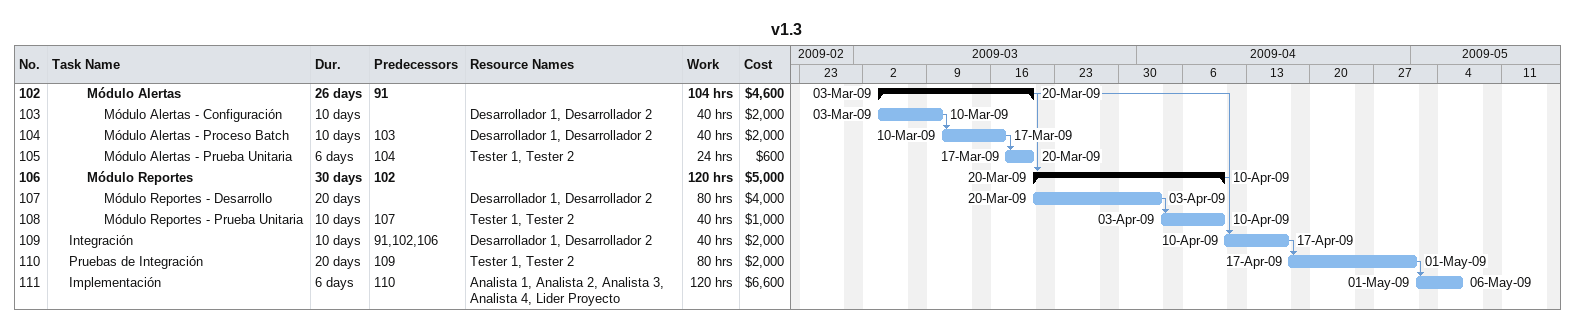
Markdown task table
v1.3

| ID | Level | Task | Duration | Start | Finish | Predecessors | Resources | Work (h) | Cost ($) |
|---|---|---|---|---|---|---|---|---|---|
| 102 | 3 | **Módulo Alertas** | 26d | 2009-03-03 | 2009-03-20 | 91 |  | 104 | 4600 |
| 103 | 4 | Módulo Alertas - Configuración | 10d | 2009-03-03 | 2009-03-10 |  | Desarrollador 1, Desarrollador 2 | 40 | 2000 |
| 104 | 4 | Módulo Alertas - Proceso Batch | 10d | 2009-03-10 | 2009-03-17 | 103 | Desarrollador 1, Desarrollador 2 | 40 | 2000 |
| 105 | 4 | Módulo Alertas - Prueba Unitaria | 6d | 2009-03-17 | 2009-03-20 | 104 | Tester 1, Tester 2 | 24 | 600 |
| 106 | 3 | **Módulo Reportes** | 30d | 2009-03-20 | 2009-04-10 | 102 |  | 120 | 5000 |
| 107 | 4 | Módulo Reportes - Desarrollo | 20d | 2009-03-20 | 2009-04-03 |  | Desarrollador 1, Desarrollador 2 | 80 | 4000 |
| 108 | 4 | Módulo Reportes - Prueba Unitaria | 10d | 2009-04-03 | 2009-04-10 | 107 | Tester 1, Tester 2 | 40 | 1000 |
| 109 | 2 | Integración | 10d | 2009-04-10 | 2009-04-17 | 91, 102, 106 | Desarrollador 1, Desarrollador 2 | 40 | 2000 |
| 110 | 2 | Pruebas de Integración | 20d | 2009-04-17 | 2009-05-01 | 109 | Tester 1, Tester 2 | 80 | 2000 |
| 111 | 2 | Implementación | 6d | 2009-05-01 | 2009-05-06 | 110 | Analista 1, Analista 2, Analista 3, Analista 4, Lider Proyecto | 120 | 6600 |
